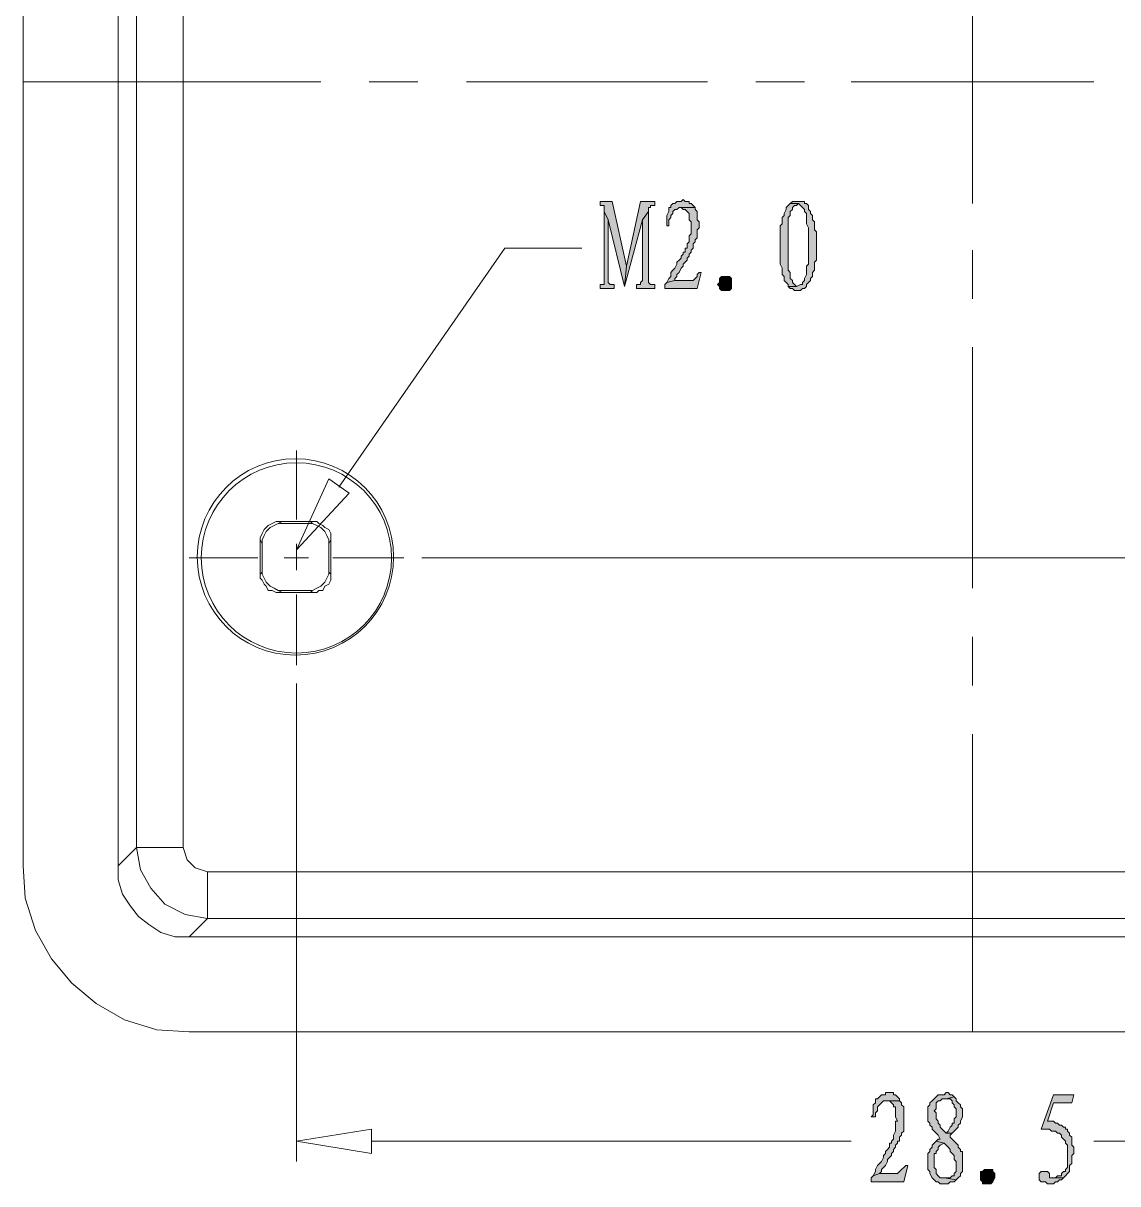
# Model space of a CAD drawing. Header units: millimetres. Extents: x 15 to 196, y 29 to 258.
# Drawn here: x 95.24 to 118.14, y 72.34 to 96.6 of the extents above; entities that cross this region are included whole.
import ezdxf

# ---------------------------------------------------------------- set-up
doc = ezdxf.new("R2010")
doc.units = ezdxf.units.MM

msp = doc.modelspace()

# ---------------------------------------------------------------- hatches: boundary and pattern name
at = {"true_color": 0xdda500}
h = msp.add_hatch(color=42, dxfattribs=at)
h.dxf.hatch_style = 2
h.paths.add_polyline_path([(109.042906, 92.918492), (109.000572, 92.876511), (108.958239, 92.876511), (108.915906, 92.876511), (108.873572, 92.834178), (108.831239, 92.834178), (108.788906, 92.791844), (108.788906, 92.749511), (108.746572, 92.749511), (108.746572, 92.707178), (108.746572, 92.664492), (108.704239, 92.580178), (108.704239, 92.537844), (108.704239, 92.453178), (108.704239, 92.368158), (108.746572, 92.368158), (108.746572, 92.453178), (108.746572, 92.495511), (108.788906, 92.537844), (108.788906, 92.580178), (108.831239, 92.622158), (108.831239, 92.664492), (108.873572, 92.707178), (108.915906, 92.707178), (108.958239, 92.749511), (109.000572, 92.749511), (109.296906, 92.749511), (109.254572, 92.791844), (109.212239, 92.834178), (109.169906, 92.834178), (109.169906, 92.876511), (109.127572, 92.876511), (109.085239, 92.876511)])
h = msp.add_hatch(color=42, dxfattribs=at)
h.dxf.hatch_style = 2
h.paths.add_polyline_path([(107.561239, 92.876511), (107.307239, 92.876511), (107.307239, 92.791844), (107.349572, 92.791844), (107.391906, 92.791844), (107.391906, 92.749511), (107.391906, 92.664492), (107.476572, 92.495511), (107.815239, 91.098158), (107.857572, 91.521492)])
h = msp.add_hatch(color=42, dxfattribs=at)
h.dxf.hatch_style = 2
h.paths.add_polyline_path([(107.391906, 92.664492), (107.391906, 91.225158), (107.391906, 91.140844), (107.349572, 91.140844), (107.307239, 91.140844), (107.307239, 91.055825), (107.603572, 91.055825), (107.603572, 91.140844), (107.561239, 91.140844), (107.518906, 91.140844), (107.476572, 91.183178), (107.476572, 91.225158), (107.476572, 92.495511)])
h = msp.add_hatch(color=42, dxfattribs=at)
h.dxf.hatch_style = 2
h.paths.add_polyline_path([(108.450239, 92.876511), (108.153906, 92.876511), (107.857572, 91.521492), (107.815239, 91.098158), (108.196239, 92.495511), (108.323239, 92.664492), (108.323239, 92.707178), (108.323239, 92.749511), (108.365572, 92.749511), (108.365572, 92.791844), (108.450239, 92.791844)])
h = msp.add_hatch(color=42, dxfattribs=at)
h.dxf.hatch_style = 2
h.paths.add_polyline_path([(108.323239, 92.664492), (108.196239, 92.495511), (108.196239, 91.225158), (108.153906, 91.183178), (108.153906, 91.140844), (108.111572, 91.140844), (108.069239, 91.140844), (108.069239, 91.055825), (108.450239, 91.055825), (108.450239, 91.140844), (108.407906, 91.140844), (108.365572, 91.140844), (108.323239, 91.183178), (108.323239, 91.225158)])
h = msp.add_hatch(color=42, dxfattribs=at)
h.dxf.hatch_style = 2
h.paths.add_polyline_path([(109.296906, 92.749511), (109.000572, 92.749511), (109.042906, 92.707178), (109.085239, 92.707178), (109.127572, 92.664492), (109.169906, 92.622158), (109.169906, 92.580178), (109.169906, 92.537844), (109.169906, 92.495511), (109.212239, 92.453178), (109.212239, 92.368158), (109.212239, 92.325825), (109.212239, 92.241511), (109.212239, 92.199178), (109.169906, 92.156492), (109.169906, 92.114158), (109.169906, 92.029492), (109.127572, 91.987511), (109.127572, 91.945178), (109.127572, 91.902844), (109.085239, 91.902844), (109.085239, 91.860158), (109.085239, 91.817825), (109.042906, 91.817825), (109.042906, 91.775492), (109.000572, 91.733511), (109.000572, 91.691178), (108.958239, 91.648844), (108.915906, 91.606158), (108.915906, 91.563825), (108.873572, 91.479511), (108.831239, 91.437178), (108.788906, 91.394844), (108.788906, 91.309825), (108.746572, 91.267492), (108.704239, 91.183178), (108.873572, 91.225158), (108.873572, 91.267492), (108.915906, 91.309825), (108.915906, 91.352158), (108.958239, 91.394844), (109.000572, 91.479511), (109.042906, 91.521492), (109.042906, 91.563825), (109.085239, 91.606158), (109.127572, 91.648844), (109.127572, 91.691178), (109.169906, 91.733511), (109.169906, 91.775492), (109.212239, 91.817825), (109.212239, 91.860158), (109.254572, 91.902844), (109.254572, 91.987511), (109.296906, 92.029492), (109.296906, 92.071825), (109.339239, 92.114158), (109.339239, 92.156492), (109.339239, 92.241511), (109.339239, 92.283492), (109.381572, 92.325825), (109.381572, 92.368158), (109.381572, 92.453178), (109.339239, 92.495511), (109.339239, 92.580178), (109.339239, 92.622158), (109.339239, 92.664492), (109.296906, 92.707178)])
h = msp.add_hatch(color=42, dxfattribs=at)
h.dxf.hatch_style = 2
h.paths.add_polyline_path([(111.286572, 92.834178), (111.244239, 92.791844), (111.201906, 92.749511), (111.201906, 92.707178), (111.159572, 92.622158), (111.159572, 92.580178), (111.117239, 92.537844), (111.117239, 92.495511), (111.117239, 92.410492), (111.074906, 92.368158), (111.074906, 92.325825), (111.074906, 92.283492), (111.074906, 92.199178), (111.074906, 92.156492), (111.074906, 92.071825), (111.074906, 92.029492), (111.074906, 91.945178), (111.074906, 91.902844), (111.074906, 91.860158), (111.074906, 91.775492), (111.074906, 91.733511), (111.074906, 91.648844), (111.074906, 91.606158), (111.074906, 91.563825), (111.117239, 91.479511), (111.117239, 91.437178), (111.117239, 91.394844), (111.117239, 91.352158), (111.159572, 91.309825), (111.159572, 91.267492), (111.159572, 91.225158), (111.201906, 91.183178), (111.244239, 91.140844), (111.244239, 91.098158), (111.413572, 91.098158), (111.371239, 91.140844), (111.328906, 91.183178), (111.328906, 91.225158), (111.286572, 91.267492), (111.286572, 91.352158), (111.286572, 91.394844), (111.244239, 91.437178), (111.244239, 91.479511), (111.244239, 91.521492), (111.244239, 91.563825), (111.244239, 91.606158), (111.244239, 91.691178), (111.244239, 91.733511), (111.244239, 91.817825), (111.244239, 91.902844), (111.244239, 91.945178), (111.244239, 92.029492), (111.244239, 92.071825), (111.244239, 92.156492), (111.244239, 92.199178), (111.244239, 92.283492), (111.244239, 92.325825), (111.244239, 92.368158), (111.244239, 92.453178), (111.244239, 92.495511), (111.244239, 92.537844), (111.286572, 92.580178), (111.286572, 92.622158), (111.286572, 92.664492), (111.328906, 92.707178), (111.328906, 92.749511), (111.371239, 92.791844), (111.413572, 92.791844), (111.455906, 92.834178)])
h = msp.add_hatch(color=42, dxfattribs=at)
h.dxf.hatch_style = 2
h.paths.add_polyline_path([(111.455906, 92.876511), (111.413572, 92.876511), (111.371239, 92.876511), (111.328906, 92.876511), (111.286572, 92.834178), (111.455906, 92.834178), (111.498239, 92.791844), (111.540572, 92.749511), (111.582906, 92.707178), (111.582906, 92.664492), (111.625239, 92.622158), (111.625239, 92.580178), (111.625239, 92.537844), (111.625239, 92.495511), (111.625239, 92.453178), (111.625239, 92.410492), (111.667572, 92.325825), (111.667572, 92.283492), (111.667572, 92.241511), (111.667572, 92.156492), (111.667572, 92.114158), (111.667572, 92.029492), (111.667572, 91.945178), (111.667572, 91.860158), (111.667572, 91.775492), (111.667572, 91.733511), (111.667572, 91.648844), (111.667572, 91.606158), (111.667572, 91.563825), (111.625239, 91.521492), (111.625239, 91.479511), (111.625239, 91.437178), (111.625239, 91.394844), (111.625239, 91.352158), (111.582906, 91.267492), (111.582906, 91.225158), (111.540572, 91.183178), (111.540572, 91.140844), (111.498239, 91.140844), (111.413572, 91.098158), (111.244239, 91.098158), (111.286572, 91.055825), (111.328906, 91.055825), (111.371239, 91.013492), (111.413572, 91.013492), (111.455906, 91.013492), (111.498239, 91.013492), (111.540572, 91.055825), (111.582906, 91.055825), (111.625239, 91.098158), (111.625239, 91.140844), (111.667572, 91.183178), (111.709906, 91.225158), (111.709906, 91.267492), (111.752239, 91.309825), (111.752239, 91.352158), (111.752239, 91.394844), (111.794572, 91.437178), (111.794572, 91.479511), (111.794572, 91.521492), (111.794572, 91.606158), (111.836906, 91.648844), (111.836906, 91.691178), (111.836906, 91.775492), (111.836906, 91.817825), (111.836906, 91.902844), (111.836906, 91.945178), (111.836906, 91.987511), (111.836906, 92.071825), (111.836906, 92.114158), (111.836906, 92.199178), (111.836906, 92.241511), (111.794572, 92.283492), (111.794572, 92.368158), (111.794572, 92.410492), (111.794572, 92.453178), (111.752239, 92.495511), (111.752239, 92.537844), (111.752239, 92.580178), (111.709906, 92.622158), (111.709906, 92.664492), (111.667572, 92.707178), (111.667572, 92.791844), (111.625239, 92.834178), (111.582906, 92.834178), (111.582906, 92.876511), (111.540572, 92.876511), (111.498239, 92.876511)])
h = msp.add_hatch(color=42, dxfattribs=at)
h.dxf.hatch_style = 2
h.paths.add_polyline_path([(109.423906, 91.394844), (109.381572, 91.394844), (109.339239, 91.352158), (109.339239, 91.309825), (109.296906, 91.267492), (109.254572, 91.225158), (109.212239, 91.225158), (108.873572, 91.225158), (108.704239, 91.183178), (108.661906, 91.140844), (108.661906, 91.055825), (109.339239, 91.055825)])
h = msp.add_hatch(color=42, dxfattribs=at)
h.dxf.hatch_style = 2
h.paths.add_polyline_path([(110.016572, 91.013492), (109.974239, 91.013492), (109.931906, 91.013492), (109.889572, 91.013492), (109.847239, 91.013492), (109.804906, 91.055825), (109.804906, 91.098158), (109.762572, 91.140844), (109.804906, 91.183178), (109.804906, 91.225158), (109.804906, 91.267492), (109.847239, 91.309825), (109.931906, 91.309825), (109.974239, 91.309825), (110.016572, 91.309825), (110.058906, 91.267492), (110.058906, 91.183178), (110.058906, 91.098158), (110.058906, 91.055825)])
h = msp.add_hatch(color=42, dxfattribs=at)
h.dxf.hatch_style = 2
h.paths.add_polyline_path([(113.360906, 74.249844), (113.318572, 74.249844), (113.276239, 74.249844), (113.276239, 74.207158), (113.233906, 74.207158), (113.191572, 74.207158), (113.149239, 74.164825), (113.106906, 74.122844), (113.064572, 74.122844), (113.064572, 74.080158), (113.064572, 74.037825), (113.022239, 73.995844), (113.022239, 73.910825), (113.022239, 73.868844), (113.022239, 73.783825), (112.979906, 73.741844), (113.064572, 73.741844), (113.064572, 73.783825), (113.064572, 73.826158), (113.106906, 73.868844), (113.106906, 73.910825), (113.106906, 73.953158), (113.149239, 73.995844), (113.191572, 74.037825), (113.233906, 74.080158), (113.318572, 74.080158), (113.572572, 74.080158), (113.572572, 74.122844), (113.530239, 74.164825), (113.487906, 74.207158), (113.445572, 74.207158), (113.445572, 74.249844), (113.403239, 74.249844)])
h = msp.add_hatch(color=42, dxfattribs=at)
h.dxf.hatch_style = 2
h.paths.add_polyline_path([(114.546239, 74.249844), (114.503906, 74.207158), (114.419239, 74.207158), (114.376906, 74.207158), (114.334572, 74.164825), (114.292239, 74.122844), (114.249906, 74.080158), (114.207572, 74.037825), (114.207572, 73.995844), (114.165239, 73.953158), (114.165239, 73.868844), (114.165239, 73.826158), (114.165239, 73.783825), (114.165239, 73.741844), (114.165239, 73.656825), (114.207572, 73.614844), (114.207572, 73.572158), (114.249906, 73.529825), (114.249906, 73.487844), (114.292239, 73.445158), (114.334572, 73.402825), (114.376906, 73.360844), (114.419239, 73.275825), (114.376906, 73.275825), (114.334572, 73.233492), (114.503906, 73.191511), (114.546239, 73.148825), (114.588572, 73.106492), (114.630906, 73.064511), (114.630906, 73.021825), (114.673239, 72.979492), (114.715572, 72.937511), (114.715572, 72.852492), (114.757906, 72.810511), (114.757906, 72.767825), (114.757906, 72.725492), (114.757906, 72.640825), (114.757906, 72.598492), (114.715572, 72.556511), (114.715572, 72.513825), (114.673239, 72.513825), (114.630906, 72.471492), (114.588572, 72.471492), (114.503906, 72.471492), (114.757906, 72.429511), (114.800239, 72.471492), (114.842572, 72.513825), (114.842572, 72.556511), (114.884906, 72.598492), (114.884906, 72.640825), (114.884906, 72.683511), (114.884906, 72.767825), (114.884906, 72.810511), (114.884906, 72.852492), (114.884906, 72.937511), (114.884906, 72.979492), (114.884906, 73.021825), (114.842572, 73.021825), (114.842572, 73.064511), (114.800239, 73.106492), (114.800239, 73.148825), (114.757906, 73.191511), (114.715572, 73.233492), (114.673239, 73.275825), (114.630906, 73.318511), (114.630906, 73.360844), (114.673239, 73.402825), (114.546239, 73.402825), (114.503906, 73.445158), (114.461572, 73.487844), (114.419239, 73.529825), (114.419239, 73.572158), (114.376906, 73.614844), (114.376906, 73.656825), (114.334572, 73.699158), (114.334572, 73.783825), (114.334572, 73.826158), (114.292239, 73.868844), (114.334572, 73.910825), (114.334572, 73.995844), (114.334572, 74.037825), (114.376906, 74.080158), (114.419239, 74.080158), (114.461572, 74.122844), (114.503906, 74.122844), (114.546239, 74.122844), (114.715572, 74.164825), (114.673239, 74.207158), (114.630906, 74.207158), (114.588572, 74.249844)])
h = msp.add_hatch(color=42, dxfattribs=at)
h.dxf.hatch_style = 2
h.paths.add_polyline_path([(113.572572, 74.080158), (113.318572, 74.080158), (113.360906, 74.080158), (113.403239, 74.037825), (113.445572, 73.995844), (113.445572, 73.953158), (113.487906, 73.953158), (113.487906, 73.868844), (113.487906, 73.826158), (113.487906, 73.783825), (113.487906, 73.741844), (113.530239, 73.656825), (113.487906, 73.656825), (113.487906, 73.572158), (113.487906, 73.529825), (113.487906, 73.487844), (113.487906, 73.445158), (113.445572, 73.360844), (113.445572, 73.318511), (113.445572, 73.275825), (113.403239, 73.233492), (113.403239, 73.191511), (113.360906, 73.191511), (113.360906, 73.148825), (113.360906, 73.106492), (113.318572, 73.064511), (113.276239, 73.021825), (113.276239, 72.979492), (113.233906, 72.937511), (113.233906, 72.894825), (113.191572, 72.810511), (113.149239, 72.767825), (113.106906, 72.725492), (113.064572, 72.640825), (113.064572, 72.598492), (113.022239, 72.513825), (113.149239, 72.556511), (113.191572, 72.598492), (113.191572, 72.640825), (113.233906, 72.683511), (113.276239, 72.725492), (113.318572, 72.810511), (113.318572, 72.852492), (113.360906, 72.894825), (113.403239, 72.937511), (113.403239, 72.979492), (113.445572, 73.021825), (113.445572, 73.064511), (113.487906, 73.106492), (113.487906, 73.148825), (113.530239, 73.191511), (113.530239, 73.233492), (113.572572, 73.233492), (113.572572, 73.318511), (113.614906, 73.360844), (113.614906, 73.402825), (113.657239, 73.445158), (113.657239, 73.529825), (113.657239, 73.572158), (113.657239, 73.614844), (113.657239, 73.656825), (113.657239, 73.699158), (113.657239, 73.783825), (113.657239, 73.826158), (113.657239, 73.910825), (113.657239, 73.953158), (113.614906, 73.995844), (113.614906, 74.037825)])
h = msp.add_hatch(color=42, dxfattribs=at)
h.dxf.hatch_style = 2
h.paths.add_polyline_path([(114.715572, 74.164825), (114.546239, 74.122844), (114.588572, 74.122844), (114.630906, 74.122844), (114.673239, 74.080158), (114.673239, 74.037825), (114.715572, 73.995844), (114.715572, 73.953158), (114.757906, 73.910825), (114.757906, 73.868844), (114.757906, 73.826158), (114.757906, 73.741844), (114.715572, 73.699158), (114.715572, 73.656825), (114.715572, 73.614844), (114.673239, 73.614844), (114.673239, 73.572158), (114.630906, 73.529825), (114.588572, 73.445158), (114.546239, 73.402825), (114.673239, 73.402825), (114.715572, 73.445158), (114.757906, 73.487844), (114.800239, 73.529825), (114.800239, 73.572158), (114.842572, 73.614844), (114.842572, 73.656825), (114.884906, 73.741844), (114.884906, 73.783825), (114.884906, 73.826158), (114.884906, 73.868844), (114.884906, 73.910825), (114.842572, 73.953158), (114.842572, 73.995844), (114.800239, 74.037825), (114.757906, 74.080158), (114.757906, 74.122844)])
h = msp.add_hatch(color=42, dxfattribs=at)
h.dxf.hatch_style = 2
h.paths.add_polyline_path([(117.213239, 74.207158), (116.789906, 74.207158), (116.535906, 73.487844), (116.578239, 73.487844), (116.662906, 73.487844), (116.705239, 73.487844), (116.747572, 73.445158), (116.789906, 73.445158), (116.832239, 73.445158), (116.874572, 73.402825), (116.916906, 73.402825), (116.959239, 73.360844), (116.959239, 73.318511), (117.001572, 73.275825), (117.043906, 73.233492), (117.043906, 73.191511), (117.086239, 73.148825), (117.086239, 73.106492), (117.086239, 73.064511), (117.086239, 73.021825), (117.086239, 72.937511), (117.086239, 72.894825), (117.086239, 72.852492), (117.086239, 72.767825), (117.086239, 72.725492), (117.086239, 72.683511), (117.043906, 72.640825), (117.043906, 72.598492), (117.001572, 72.598492), (116.959239, 72.556511), (116.959239, 72.513825), (116.916906, 72.513825), (116.874572, 72.513825), (116.832239, 72.471492), (116.747572, 72.471492), (116.705239, 72.471492), (117.001572, 72.471492), (117.043906, 72.513825), (117.086239, 72.556511), (117.128572, 72.598492), (117.128572, 72.640825), (117.128572, 72.725492), (117.170906, 72.767825), (117.170906, 72.810511), (117.170906, 72.852492), (117.170906, 72.937511), (117.213239, 72.979492), (117.213239, 73.021825), (117.213239, 73.106492), (117.170906, 73.148825), (117.170906, 73.191511), (117.170906, 73.275825), (117.170906, 73.318511), (117.128572, 73.360844), (117.128572, 73.402825), (117.086239, 73.445158), (117.086239, 73.487844), (117.043906, 73.487844), (117.043906, 73.529825), (117.001572, 73.529825), (116.959239, 73.572158), (116.916906, 73.572158), (116.874572, 73.614844), (116.832239, 73.614844), (116.789906, 73.656825), (116.747572, 73.656825), (116.662906, 73.656825), (116.789906, 74.037825), (117.170906, 74.037825)])
h = msp.add_hatch(color=42, dxfattribs=at)
h.dxf.hatch_style = 2
h.paths.add_polyline_path([(114.334572, 73.233492), (114.292239, 73.191511), (114.249906, 73.148825), (114.249906, 73.106492), (114.207572, 73.064511), (114.207572, 73.021825), (114.165239, 72.979492), (114.165239, 72.937511), (114.165239, 72.852492), (114.165239, 72.810511), (114.165239, 72.767825), (114.165239, 72.725492), (114.165239, 72.683511), (114.165239, 72.640825), (114.207572, 72.598492), (114.207572, 72.556511), (114.249906, 72.471492), (114.292239, 72.429511), (114.334572, 72.386825), (114.376906, 72.386825), (114.419239, 72.344492), (114.461572, 72.344492), (114.503906, 72.344492), (114.546239, 72.344492), (114.588572, 72.344492), (114.630906, 72.386825), (114.673239, 72.386825), (114.715572, 72.386825), (114.757906, 72.429511), (114.503906, 72.471492), (114.461572, 72.471492), (114.419239, 72.471492), (114.376906, 72.513825), (114.334572, 72.556511), (114.334572, 72.598492), (114.334572, 72.640825), (114.292239, 72.683511), (114.292239, 72.725492), (114.292239, 72.810511), (114.292239, 72.894825), (114.292239, 72.937511), (114.292239, 72.979492), (114.334572, 72.979492), (114.334572, 73.021825), (114.376906, 73.064511), (114.376906, 73.106492), (114.419239, 73.148825), (114.503906, 73.191511)])
h = msp.add_hatch(color=42, dxfattribs=at)
h.dxf.hatch_style = 2
h.paths.add_polyline_path([(113.741906, 72.725492), (113.699572, 72.725492), (113.657239, 72.683511), (113.614906, 72.640825), (113.572572, 72.598492), (113.530239, 72.556511), (113.149239, 72.556511), (113.022239, 72.513825), (112.979906, 72.471492), (112.979906, 72.386825), (113.657239, 72.386825)])
h = msp.add_hatch(color=42, dxfattribs=at)
h.dxf.hatch_style = 2
h.paths.add_polyline_path([(115.477572, 72.344492), (115.435239, 72.344492), (115.392906, 72.344492), (115.350572, 72.344492), (115.308239, 72.344492), (115.308239, 72.386825), (115.265906, 72.429511), (115.265906, 72.471492), (115.265906, 72.513825), (115.265906, 72.598492), (115.308239, 72.598492), (115.350572, 72.640825), (115.392906, 72.640825), (115.435239, 72.640825), (115.477572, 72.640825), (115.519906, 72.640825), (115.519906, 72.598492), (115.562239, 72.556511), (115.562239, 72.513825), (115.562239, 72.471492), (115.519906, 72.386825)])
h = msp.add_hatch(color=42, dxfattribs=at)
h.dxf.hatch_style = 2
h.paths.add_polyline_path([(116.578239, 72.598492), (116.535906, 72.598492), (116.493572, 72.556511), (116.493572, 72.513825), (116.493572, 72.471492), (116.493572, 72.429511), (116.535906, 72.386825), (116.578239, 72.386825), (116.620572, 72.386825), (116.662906, 72.344492), (116.705239, 72.344492), (116.747572, 72.344492), (116.789906, 72.344492), (116.832239, 72.386825), (116.874572, 72.386825), (116.916906, 72.429511), (116.959239, 72.429511), (117.001572, 72.471492), (116.705239, 72.471492), (116.705239, 72.556511), (116.662906, 72.598492), (116.620572, 72.598492)])

# ---------------------------------------------------------------- linework, layer by layer
at = {"color": 7, "lineweight": 0}
for points in [[(95.242239, 78.990825), (95.242239, 111.757178)], [(97.231906, 111.757178), (97.231906, 78.990825)], [(97.612906, 79.371825), (97.612906, 111.376178)], [(98.586572, 79.371825), (98.586572, 107.862511)], [(100.576239, 86.187844), (100.533906, 86.187844), (100.449239, 86.145158), (100.364572, 86.102825), (100.322239, 86.060844), (100.279906, 86.018511), (100.237572, 85.933492), (100.195239, 85.848825), (100.195239, 85.806492)], [(100.660906, 86.145158), (100.576239, 86.145158), (100.491572, 86.102825), (100.406906, 86.060844), (100.364572, 86.018511), (100.322239, 85.975825), (100.279906, 85.891511), (100.237572, 85.806492), (100.237572, 85.721825)], [(101.295906, 86.187844), (100.576239, 86.187844)], [(100.576239, 86.187844), (100.660906, 86.145158)], [(101.253572, 86.145158), (100.660906, 86.145158)], [(101.295906, 86.187844), (101.253572, 86.145158)], [(101.634572, 85.721825), (101.634572, 85.806492), (101.592239, 85.891511), (101.549906, 85.975825), (101.507572, 86.018511), (101.465239, 86.060844), (101.380572, 86.102825), (101.295906, 86.145158), (101.253572, 86.145158)], [(101.676906, 85.806492), (101.676906, 85.848825), (101.676906, 85.933492), (101.634572, 86.018511), (101.549906, 86.060844), (101.507572, 86.102825), (101.422906, 86.145158), (101.380572, 86.187844), (101.295906, 86.187844)], [(100.195239, 85.806492), (100.195239, 85.086825)], [(100.195239, 85.806492), (100.237572, 85.721825)], [(100.237572, 85.721825), (100.237572, 85.129511)], [(101.676906, 85.806492), (101.634572, 85.721825)], [(101.634572, 85.129511), (101.634572, 85.721825)], [(101.676906, 85.086825), (101.676906, 85.806492)], [(100.195239, 85.086825), (100.237572, 85.129511)], [(100.195239, 85.086825), (100.195239, 85.002511), (100.237572, 84.960178), (100.279906, 84.875158), (100.322239, 84.833178), (100.364572, 84.748158), (100.449239, 84.748158), (100.533906, 84.706178), (100.576239, 84.706178)], [(100.237572, 85.129511), (100.237572, 85.086825), (100.279906, 85.002511), (100.322239, 84.917492), (100.364572, 84.875158), (100.406906, 84.833178), (100.491572, 84.790492), (100.576239, 84.748158), (100.660906, 84.748158)], [(101.253572, 84.748158), (101.295906, 84.748158), (101.380572, 84.790492), (101.465239, 84.833178), (101.507572, 84.875158), (101.549906, 84.917492), (101.592239, 85.002511), (101.634572, 85.086825), (101.634572, 85.129511)], [(101.295906, 84.706178), (101.380572, 84.706178), (101.422906, 84.748158), (101.507572, 84.748158), (101.549906, 84.833178), (101.634572, 84.875158), (101.676906, 84.960178), (101.676906, 85.002511), (101.676906, 85.086825)], [(101.676906, 85.086825), (101.634572, 85.129511)], [(100.576239, 84.706178), (100.660906, 84.748158)], [(100.576239, 84.706178), (101.295906, 84.706178)], [(100.660906, 84.748158), (101.253572, 84.748158)], [(101.295906, 84.706178), (101.253572, 84.748158)], [(97.612906, 79.371825), (97.231906, 78.990825)], [(97.612906, 79.371825), (97.697572, 78.906511), (97.909239, 78.525158), (98.205572, 78.186492), (98.628906, 77.975178), (99.094572, 77.890158)], [(98.586572, 79.371825), (97.612906, 79.371825)], [(98.586572, 79.371825), (98.671239, 79.117825), (98.840572, 78.948492), (99.094572, 78.863825)], [(95.242239, 78.990825), (95.284572, 78.313492), (95.496239, 77.636158), (95.834906, 77.043844), (96.258239, 76.535844), (96.766239, 76.112511), (97.358906, 75.773492), (98.036239, 75.561825), (98.713572, 75.519492)], [(97.231906, 78.990825), (97.231906, 78.694492), (97.316572, 78.398158), (97.485906, 78.144158), (97.655239, 77.932492), (97.866906, 77.763158), (98.120906, 77.594178), (98.417239, 77.509158), (98.713572, 77.509158)], [(99.094572, 78.863825), (99.094572, 77.890158)], [(127.584906, 78.863825), (99.094572, 78.863825)], [(99.094572, 77.890158), (98.713572, 77.509158)], [(131.098572, 77.890158), (99.094572, 77.890158)], [(98.713572, 77.509158), (131.479572, 77.509158)], [(98.713572, 75.519492), (131.479572, 75.519492)]]:
    msp.add_lwpolyline(points, dxfattribs=at)
at = {"color": 1, "lineweight": 0, "true_color": 0xff0000}
for points in [[(115.096572, 92.834178), (115.096572, 97.913825)], [(95.242239, 95.374178), (101.465239, 95.374178)], [(102.481239, 95.374178), (103.497239, 95.374178)], [(104.513239, 95.374178), (109.550906, 95.374178)], [(110.566906, 95.374178), (111.582906, 95.374178)], [(112.556572, 95.374178), (117.636572, 95.374178)], [(115.096572, 90.844511), (115.096572, 91.860158)], [(115.096572, 84.790492), (115.096572, 89.828158)], [(100.957239, 86.229825), (100.957239, 87.669158)], [(100.957239, 85.171492), (100.957239, 85.721825)], [(98.713572, 85.425492), (100.152906, 85.425492)], [(100.703239, 85.425492), (101.211239, 85.425492)], [(101.719239, 85.425492), (103.200906, 85.425492)], [(100.957239, 83.181825), (100.957239, 84.663492)], [(115.096572, 82.758492), (115.096572, 83.774844)], [(115.096572, 75.519492), (115.096572, 81.742492)]]:
    msp.add_lwpolyline(points, dxfattribs=at)
at = {"color": 42, "lineweight": 0, "true_color": 0xdda500}
for points in [[(109.042906, 92.918492), (109.000572, 92.876511), (108.958239, 92.876511), (108.915906, 92.876511), (108.873572, 92.834178), (108.831239, 92.834178), (108.788906, 92.791844), (108.788906, 92.749511), (108.746572, 92.749511), (108.746572, 92.707178), (108.746572, 92.664492), (108.704239, 92.580178), (108.704239, 92.537844), (108.704239, 92.453178), (108.704239, 92.368158), (108.746572, 92.368158), (108.746572, 92.453178), (108.746572, 92.495511), (108.788906, 92.537844), (108.788906, 92.580178), (108.831239, 92.622158), (108.831239, 92.664492), (108.873572, 92.707178), (108.915906, 92.707178), (108.958239, 92.749511), (109.000572, 92.749511), (109.296906, 92.749511), (109.254572, 92.791844), (109.212239, 92.834178), (109.169906, 92.834178), (109.169906, 92.876511), (109.127572, 92.876511), (109.085239, 92.876511)], [(107.561239, 92.876511), (107.307239, 92.876511), (107.307239, 92.791844), (107.349572, 92.791844), (107.391906, 92.791844), (107.391906, 92.749511), (107.391906, 92.664492), (107.476572, 92.495511), (107.815239, 91.098158), (107.857572, 91.521492)], [(107.391906, 92.664492), (107.391906, 91.225158), (107.391906, 91.140844), (107.349572, 91.140844), (107.307239, 91.140844), (107.307239, 91.055825), (107.603572, 91.055825), (107.603572, 91.140844), (107.561239, 91.140844), (107.518906, 91.140844), (107.476572, 91.183178), (107.476572, 91.225158), (107.476572, 92.495511)], [(108.450239, 92.876511), (108.153906, 92.876511), (107.857572, 91.521492), (107.815239, 91.098158), (108.196239, 92.495511), (108.323239, 92.664492), (108.323239, 92.707178), (108.323239, 92.749511), (108.365572, 92.749511), (108.365572, 92.791844), (108.450239, 92.791844)], [(108.323239, 92.664492), (108.196239, 92.495511), (108.196239, 91.225158), (108.153906, 91.183178), (108.153906, 91.140844), (108.111572, 91.140844), (108.069239, 91.140844), (108.069239, 91.055825), (108.450239, 91.055825), (108.450239, 91.140844), (108.407906, 91.140844), (108.365572, 91.140844), (108.323239, 91.183178), (108.323239, 91.225158)], [(109.296906, 92.749511), (109.000572, 92.749511), (109.042906, 92.707178), (109.085239, 92.707178), (109.127572, 92.664492), (109.169906, 92.622158), (109.169906, 92.580178), (109.169906, 92.537844), (109.169906, 92.495511), (109.212239, 92.453178), (109.212239, 92.368158), (109.212239, 92.325825), (109.212239, 92.241511), (109.212239, 92.199178), (109.169906, 92.156492), (109.169906, 92.114158), (109.169906, 92.029492), (109.127572, 91.987511), (109.127572, 91.945178), (109.127572, 91.902844), (109.085239, 91.902844), (109.085239, 91.860158), (109.085239, 91.817825), (109.042906, 91.817825), (109.042906, 91.775492), (109.000572, 91.733511), (109.000572, 91.691178), (108.958239, 91.648844), (108.915906, 91.606158), (108.915906, 91.563825), (108.873572, 91.479511), (108.831239, 91.437178), (108.788906, 91.394844), (108.788906, 91.309825), (108.746572, 91.267492), (108.704239, 91.183178), (108.873572, 91.225158), (108.873572, 91.267492), (108.915906, 91.309825), (108.915906, 91.352158), (108.958239, 91.394844), (109.000572, 91.479511), (109.042906, 91.521492), (109.042906, 91.563825), (109.085239, 91.606158), (109.127572, 91.648844), (109.127572, 91.691178), (109.169906, 91.733511), (109.169906, 91.775492), (109.212239, 91.817825), (109.212239, 91.860158), (109.254572, 91.902844), (109.254572, 91.987511), (109.296906, 92.029492), (109.296906, 92.071825), (109.339239, 92.114158), (109.339239, 92.156492), (109.339239, 92.241511), (109.339239, 92.283492), (109.381572, 92.325825), (109.381572, 92.368158), (109.381572, 92.453178), (109.339239, 92.495511), (109.339239, 92.580178), (109.339239, 92.622158), (109.339239, 92.664492), (109.296906, 92.707178)], [(111.286572, 92.834178), (111.244239, 92.791844), (111.201906, 92.749511), (111.201906, 92.707178), (111.159572, 92.622158), (111.159572, 92.580178), (111.117239, 92.537844), (111.117239, 92.495511), (111.117239, 92.410492), (111.074906, 92.368158), (111.074906, 92.325825), (111.074906, 92.283492), (111.074906, 92.199178), (111.074906, 92.156492), (111.074906, 92.071825), (111.074906, 92.029492), (111.074906, 91.945178), (111.074906, 91.902844), (111.074906, 91.860158), (111.074906, 91.775492), (111.074906, 91.733511), (111.074906, 91.648844), (111.074906, 91.606158), (111.074906, 91.563825), (111.117239, 91.479511), (111.117239, 91.437178), (111.117239, 91.394844), (111.117239, 91.352158), (111.159572, 91.309825), (111.159572, 91.267492), (111.159572, 91.225158), (111.201906, 91.183178), (111.244239, 91.140844), (111.244239, 91.098158), (111.413572, 91.098158), (111.371239, 91.140844), (111.328906, 91.183178), (111.328906, 91.225158), (111.286572, 91.267492), (111.286572, 91.352158), (111.286572, 91.394844), (111.244239, 91.437178), (111.244239, 91.479511), (111.244239, 91.521492), (111.244239, 91.563825), (111.244239, 91.606158), (111.244239, 91.691178), (111.244239, 91.733511), (111.244239, 91.817825), (111.244239, 91.902844), (111.244239, 91.945178), (111.244239, 92.029492), (111.244239, 92.071825), (111.244239, 92.156492), (111.244239, 92.199178), (111.244239, 92.283492), (111.244239, 92.325825), (111.244239, 92.368158), (111.244239, 92.453178), (111.244239, 92.495511), (111.244239, 92.537844), (111.286572, 92.580178), (111.286572, 92.622158), (111.286572, 92.664492), (111.328906, 92.707178), (111.328906, 92.749511), (111.371239, 92.791844), (111.413572, 92.791844), (111.455906, 92.834178)], [(111.455906, 92.876511), (111.413572, 92.876511), (111.371239, 92.876511), (111.328906, 92.876511), (111.286572, 92.834178), (111.455906, 92.834178), (111.498239, 92.791844), (111.540572, 92.749511), (111.582906, 92.707178), (111.582906, 92.664492), (111.625239, 92.622158), (111.625239, 92.580178), (111.625239, 92.537844), (111.625239, 92.495511), (111.625239, 92.453178), (111.625239, 92.410492), (111.667572, 92.325825), (111.667572, 92.283492), (111.667572, 92.241511), (111.667572, 92.156492), (111.667572, 92.114158), (111.667572, 92.029492), (111.667572, 91.945178), (111.667572, 91.860158), (111.667572, 91.775492), (111.667572, 91.733511), (111.667572, 91.648844), (111.667572, 91.606158), (111.667572, 91.563825), (111.625239, 91.521492), (111.625239, 91.479511), (111.625239, 91.437178), (111.625239, 91.394844), (111.625239, 91.352158), (111.582906, 91.267492), (111.582906, 91.225158), (111.540572, 91.183178), (111.540572, 91.140844), (111.498239, 91.140844), (111.413572, 91.098158), (111.244239, 91.098158), (111.286572, 91.055825), (111.328906, 91.055825), (111.371239, 91.013492), (111.413572, 91.013492), (111.455906, 91.013492), (111.498239, 91.013492), (111.540572, 91.055825), (111.582906, 91.055825), (111.625239, 91.098158), (111.625239, 91.140844), (111.667572, 91.183178), (111.709906, 91.225158), (111.709906, 91.267492), (111.752239, 91.309825), (111.752239, 91.352158), (111.752239, 91.394844), (111.794572, 91.437178), (111.794572, 91.479511), (111.794572, 91.521492), (111.794572, 91.606158), (111.836906, 91.648844), (111.836906, 91.691178), (111.836906, 91.775492), (111.836906, 91.817825), (111.836906, 91.902844), (111.836906, 91.945178), (111.836906, 91.987511), (111.836906, 92.071825), (111.836906, 92.114158), (111.836906, 92.199178), (111.836906, 92.241511), (111.794572, 92.283492), (111.794572, 92.368158), (111.794572, 92.410492), (111.794572, 92.453178), (111.752239, 92.495511), (111.752239, 92.537844), (111.752239, 92.580178), (111.709906, 92.622158), (111.709906, 92.664492), (111.667572, 92.707178), (111.667572, 92.791844), (111.625239, 92.834178), (111.582906, 92.834178), (111.582906, 92.876511), (111.540572, 92.876511), (111.498239, 92.876511)], [(109.423906, 91.394844), (109.381572, 91.394844), (109.339239, 91.352158), (109.339239, 91.309825), (109.296906, 91.267492), (109.254572, 91.225158), (109.212239, 91.225158), (108.873572, 91.225158), (108.704239, 91.183178), (108.661906, 91.140844), (108.661906, 91.055825), (109.339239, 91.055825)], [(110.016572, 91.013492), (109.974239, 91.013492), (109.931906, 91.013492), (109.889572, 91.013492), (109.847239, 91.013492), (109.804906, 91.055825), (109.804906, 91.098158), (109.762572, 91.140844), (109.804906, 91.183178), (109.804906, 91.225158), (109.804906, 91.267492), (109.847239, 91.309825), (109.931906, 91.309825), (109.974239, 91.309825), (110.016572, 91.309825), (110.058906, 91.267492), (110.058906, 91.183178), (110.058906, 91.098158), (110.058906, 91.055825)], [(113.360906, 74.249844), (113.318572, 74.249844), (113.276239, 74.249844), (113.276239, 74.207158), (113.233906, 74.207158), (113.191572, 74.207158), (113.149239, 74.164825), (113.106906, 74.122844), (113.064572, 74.122844), (113.064572, 74.080158), (113.064572, 74.037825), (113.022239, 73.995844), (113.022239, 73.910825), (113.022239, 73.868844), (113.022239, 73.783825), (112.979906, 73.741844), (113.064572, 73.741844), (113.064572, 73.783825), (113.064572, 73.826158), (113.106906, 73.868844), (113.106906, 73.910825), (113.106906, 73.953158), (113.149239, 73.995844), (113.191572, 74.037825), (113.233906, 74.080158), (113.318572, 74.080158), (113.572572, 74.080158), (113.572572, 74.122844), (113.530239, 74.164825), (113.487906, 74.207158), (113.445572, 74.207158), (113.445572, 74.249844), (113.403239, 74.249844)], [(114.546239, 74.249844), (114.503906, 74.207158), (114.419239, 74.207158), (114.376906, 74.207158), (114.334572, 74.164825), (114.292239, 74.122844), (114.249906, 74.080158), (114.207572, 74.037825), (114.207572, 73.995844), (114.165239, 73.953158), (114.165239, 73.868844), (114.165239, 73.826158), (114.165239, 73.783825), (114.165239, 73.741844), (114.165239, 73.656825), (114.207572, 73.614844), (114.207572, 73.572158), (114.249906, 73.529825), (114.249906, 73.487844), (114.292239, 73.445158), (114.334572, 73.402825), (114.376906, 73.360844), (114.419239, 73.275825), (114.376906, 73.275825), (114.334572, 73.233492), (114.503906, 73.191511), (114.546239, 73.148825), (114.588572, 73.106492), (114.630906, 73.064511), (114.630906, 73.021825), (114.673239, 72.979492), (114.715572, 72.937511), (114.715572, 72.852492), (114.757906, 72.810511), (114.757906, 72.767825), (114.757906, 72.725492), (114.757906, 72.640825), (114.757906, 72.598492), (114.715572, 72.556511), (114.715572, 72.513825), (114.673239, 72.513825), (114.630906, 72.471492), (114.588572, 72.471492), (114.503906, 72.471492), (114.757906, 72.429511), (114.800239, 72.471492), (114.842572, 72.513825), (114.842572, 72.556511), (114.884906, 72.598492), (114.884906, 72.640825), (114.884906, 72.683511), (114.884906, 72.767825), (114.884906, 72.810511), (114.884906, 72.852492), (114.884906, 72.937511), (114.884906, 72.979492), (114.884906, 73.021825), (114.842572, 73.021825), (114.842572, 73.064511), (114.800239, 73.106492), (114.800239, 73.148825), (114.757906, 73.191511), (114.715572, 73.233492), (114.673239, 73.275825), (114.630906, 73.318511), (114.630906, 73.360844), (114.673239, 73.402825), (114.546239, 73.402825), (114.503906, 73.445158), (114.461572, 73.487844), (114.419239, 73.529825), (114.419239, 73.572158), (114.376906, 73.614844), (114.376906, 73.656825), (114.334572, 73.699158), (114.334572, 73.783825), (114.334572, 73.826158), (114.292239, 73.868844), (114.334572, 73.910825), (114.334572, 73.995844), (114.334572, 74.037825), (114.376906, 74.080158), (114.419239, 74.080158), (114.461572, 74.122844), (114.503906, 74.122844), (114.546239, 74.122844), (114.715572, 74.164825), (114.673239, 74.207158), (114.630906, 74.207158), (114.588572, 74.249844)], [(113.572572, 74.080158), (113.318572, 74.080158), (113.360906, 74.080158), (113.403239, 74.037825), (113.445572, 73.995844), (113.445572, 73.953158), (113.487906, 73.953158), (113.487906, 73.868844), (113.487906, 73.826158), (113.487906, 73.783825), (113.487906, 73.741844), (113.530239, 73.656825), (113.487906, 73.656825), (113.487906, 73.572158), (113.487906, 73.529825), (113.487906, 73.487844), (113.487906, 73.445158), (113.445572, 73.360844), (113.445572, 73.318511), (113.445572, 73.275825), (113.403239, 73.233492), (113.403239, 73.191511), (113.360906, 73.191511), (113.360906, 73.148825), (113.360906, 73.106492), (113.318572, 73.064511), (113.276239, 73.021825), (113.276239, 72.979492), (113.233906, 72.937511), (113.233906, 72.894825), (113.191572, 72.810511), (113.149239, 72.767825), (113.106906, 72.725492), (113.064572, 72.640825), (113.064572, 72.598492), (113.022239, 72.513825), (113.149239, 72.556511), (113.191572, 72.598492), (113.191572, 72.640825), (113.233906, 72.683511), (113.276239, 72.725492), (113.318572, 72.810511), (113.318572, 72.852492), (113.360906, 72.894825), (113.403239, 72.937511), (113.403239, 72.979492), (113.445572, 73.021825), (113.445572, 73.064511), (113.487906, 73.106492), (113.487906, 73.148825), (113.530239, 73.191511), (113.530239, 73.233492), (113.572572, 73.233492), (113.572572, 73.318511), (113.614906, 73.360844), (113.614906, 73.402825), (113.657239, 73.445158), (113.657239, 73.529825), (113.657239, 73.572158), (113.657239, 73.614844), (113.657239, 73.656825), (113.657239, 73.699158), (113.657239, 73.783825), (113.657239, 73.826158), (113.657239, 73.910825), (113.657239, 73.953158), (113.614906, 73.995844), (113.614906, 74.037825)], [(114.715572, 74.164825), (114.546239, 74.122844), (114.588572, 74.122844), (114.630906, 74.122844), (114.673239, 74.080158), (114.673239, 74.037825), (114.715572, 73.995844), (114.715572, 73.953158), (114.757906, 73.910825), (114.757906, 73.868844), (114.757906, 73.826158), (114.757906, 73.741844), (114.715572, 73.699158), (114.715572, 73.656825), (114.715572, 73.614844), (114.673239, 73.614844), (114.673239, 73.572158), (114.630906, 73.529825), (114.588572, 73.445158), (114.546239, 73.402825), (114.673239, 73.402825), (114.715572, 73.445158), (114.757906, 73.487844), (114.800239, 73.529825), (114.800239, 73.572158), (114.842572, 73.614844), (114.842572, 73.656825), (114.884906, 73.741844), (114.884906, 73.783825), (114.884906, 73.826158), (114.884906, 73.868844), (114.884906, 73.910825), (114.842572, 73.953158), (114.842572, 73.995844), (114.800239, 74.037825), (114.757906, 74.080158), (114.757906, 74.122844)], [(117.213239, 74.207158), (116.789906, 74.207158), (116.535906, 73.487844), (116.578239, 73.487844), (116.662906, 73.487844), (116.705239, 73.487844), (116.747572, 73.445158), (116.789906, 73.445158), (116.832239, 73.445158), (116.874572, 73.402825), (116.916906, 73.402825), (116.959239, 73.360844), (116.959239, 73.318511), (117.001572, 73.275825), (117.043906, 73.233492), (117.043906, 73.191511), (117.086239, 73.148825), (117.086239, 73.106492), (117.086239, 73.064511), (117.086239, 73.021825), (117.086239, 72.937511), (117.086239, 72.894825), (117.086239, 72.852492), (117.086239, 72.767825), (117.086239, 72.725492), (117.086239, 72.683511), (117.043906, 72.640825), (117.043906, 72.598492), (117.001572, 72.598492), (116.959239, 72.556511), (116.959239, 72.513825), (116.916906, 72.513825), (116.874572, 72.513825), (116.832239, 72.471492), (116.747572, 72.471492), (116.705239, 72.471492), (117.001572, 72.471492), (117.043906, 72.513825), (117.086239, 72.556511), (117.128572, 72.598492), (117.128572, 72.640825), (117.128572, 72.725492), (117.170906, 72.767825), (117.170906, 72.810511), (117.170906, 72.852492), (117.170906, 72.937511), (117.213239, 72.979492), (117.213239, 73.021825), (117.213239, 73.106492), (117.170906, 73.148825), (117.170906, 73.191511), (117.170906, 73.275825), (117.170906, 73.318511), (117.128572, 73.360844), (117.128572, 73.402825), (117.086239, 73.445158), (117.086239, 73.487844), (117.043906, 73.487844), (117.043906, 73.529825), (117.001572, 73.529825), (116.959239, 73.572158), (116.916906, 73.572158), (116.874572, 73.614844), (116.832239, 73.614844), (116.789906, 73.656825), (116.747572, 73.656825), (116.662906, 73.656825), (116.789906, 74.037825), (117.170906, 74.037825)], [(114.334572, 73.233492), (114.292239, 73.191511), (114.249906, 73.148825), (114.249906, 73.106492), (114.207572, 73.064511), (114.207572, 73.021825), (114.165239, 72.979492), (114.165239, 72.937511), (114.165239, 72.852492), (114.165239, 72.810511), (114.165239, 72.767825), (114.165239, 72.725492), (114.165239, 72.683511), (114.165239, 72.640825), (114.207572, 72.598492), (114.207572, 72.556511), (114.249906, 72.471492), (114.292239, 72.429511), (114.334572, 72.386825), (114.376906, 72.386825), (114.419239, 72.344492), (114.461572, 72.344492), (114.503906, 72.344492), (114.546239, 72.344492), (114.588572, 72.344492), (114.630906, 72.386825), (114.673239, 72.386825), (114.715572, 72.386825), (114.757906, 72.429511), (114.503906, 72.471492), (114.461572, 72.471492), (114.419239, 72.471492), (114.376906, 72.513825), (114.334572, 72.556511), (114.334572, 72.598492), (114.334572, 72.640825), (114.292239, 72.683511), (114.292239, 72.725492), (114.292239, 72.810511), (114.292239, 72.894825), (114.292239, 72.937511), (114.292239, 72.979492), (114.334572, 72.979492), (114.334572, 73.021825), (114.376906, 73.064511), (114.376906, 73.106492), (114.419239, 73.148825), (114.503906, 73.191511)], [(113.741906, 72.725492), (113.699572, 72.725492), (113.657239, 72.683511), (113.614906, 72.640825), (113.572572, 72.598492), (113.530239, 72.556511), (113.149239, 72.556511), (113.022239, 72.513825), (112.979906, 72.471492), (112.979906, 72.386825), (113.657239, 72.386825)], [(115.477572, 72.344492), (115.435239, 72.344492), (115.392906, 72.344492), (115.350572, 72.344492), (115.308239, 72.344492), (115.308239, 72.386825), (115.265906, 72.429511), (115.265906, 72.471492), (115.265906, 72.513825), (115.265906, 72.598492), (115.308239, 72.598492), (115.350572, 72.640825), (115.392906, 72.640825), (115.435239, 72.640825), (115.477572, 72.640825), (115.519906, 72.640825), (115.519906, 72.598492), (115.562239, 72.556511), (115.562239, 72.513825), (115.562239, 72.471492), (115.519906, 72.386825)], [(116.578239, 72.598492), (116.535906, 72.598492), (116.493572, 72.556511), (116.493572, 72.513825), (116.493572, 72.471492), (116.493572, 72.429511), (116.535906, 72.386825), (116.578239, 72.386825), (116.620572, 72.386825), (116.662906, 72.344492), (116.705239, 72.344492), (116.747572, 72.344492), (116.789906, 72.344492), (116.832239, 72.386825), (116.874572, 72.386825), (116.916906, 72.429511), (116.959239, 72.429511), (117.001572, 72.471492), (116.705239, 72.471492), (116.705239, 72.556511), (116.662906, 72.598492), (116.620572, 72.598492)]]:
    msp.add_lwpolyline(points, close=True, dxfattribs=at)
at = {"color": 3, "lineweight": 0, "true_color": 0x00ff00}
for points in [[(101.846239, 86.907158), (105.317572, 91.902844), (106.926239, 91.902844)], [(102.523572, 73.233492), (112.556572, 73.233492)], [(127.669572, 73.233492), (117.636572, 73.233492)]]:
    msp.add_lwpolyline(points, dxfattribs=at)
for points in [[(102.057906, 86.780158), (100.957239, 85.594825), (101.634572, 87.076844)], [(102.523572, 72.979492), (100.957239, 73.233492), (102.523572, 73.487844)]]:
    msp.add_lwpolyline(points, close=True, dxfattribs=at)
at = {"color": 131, "lineweight": 0, "true_color": 0x7fffff}
for points in [[(103.581906, 85.425492), (137.236906, 85.425492)], [(100.957239, 82.800825), (100.957239, 72.810511)]]:
    msp.add_lwpolyline(points, dxfattribs=at)
at = {"color": 7, "lineweight": 0}
for centre, radius in [((100.936072, 85.447011), 2.053167), ((100.957239, 85.425492), 1.989667)]:
    msp.add_circle(centre, radius, dxfattribs=at)

doc.saveas('drawing.dxf')
